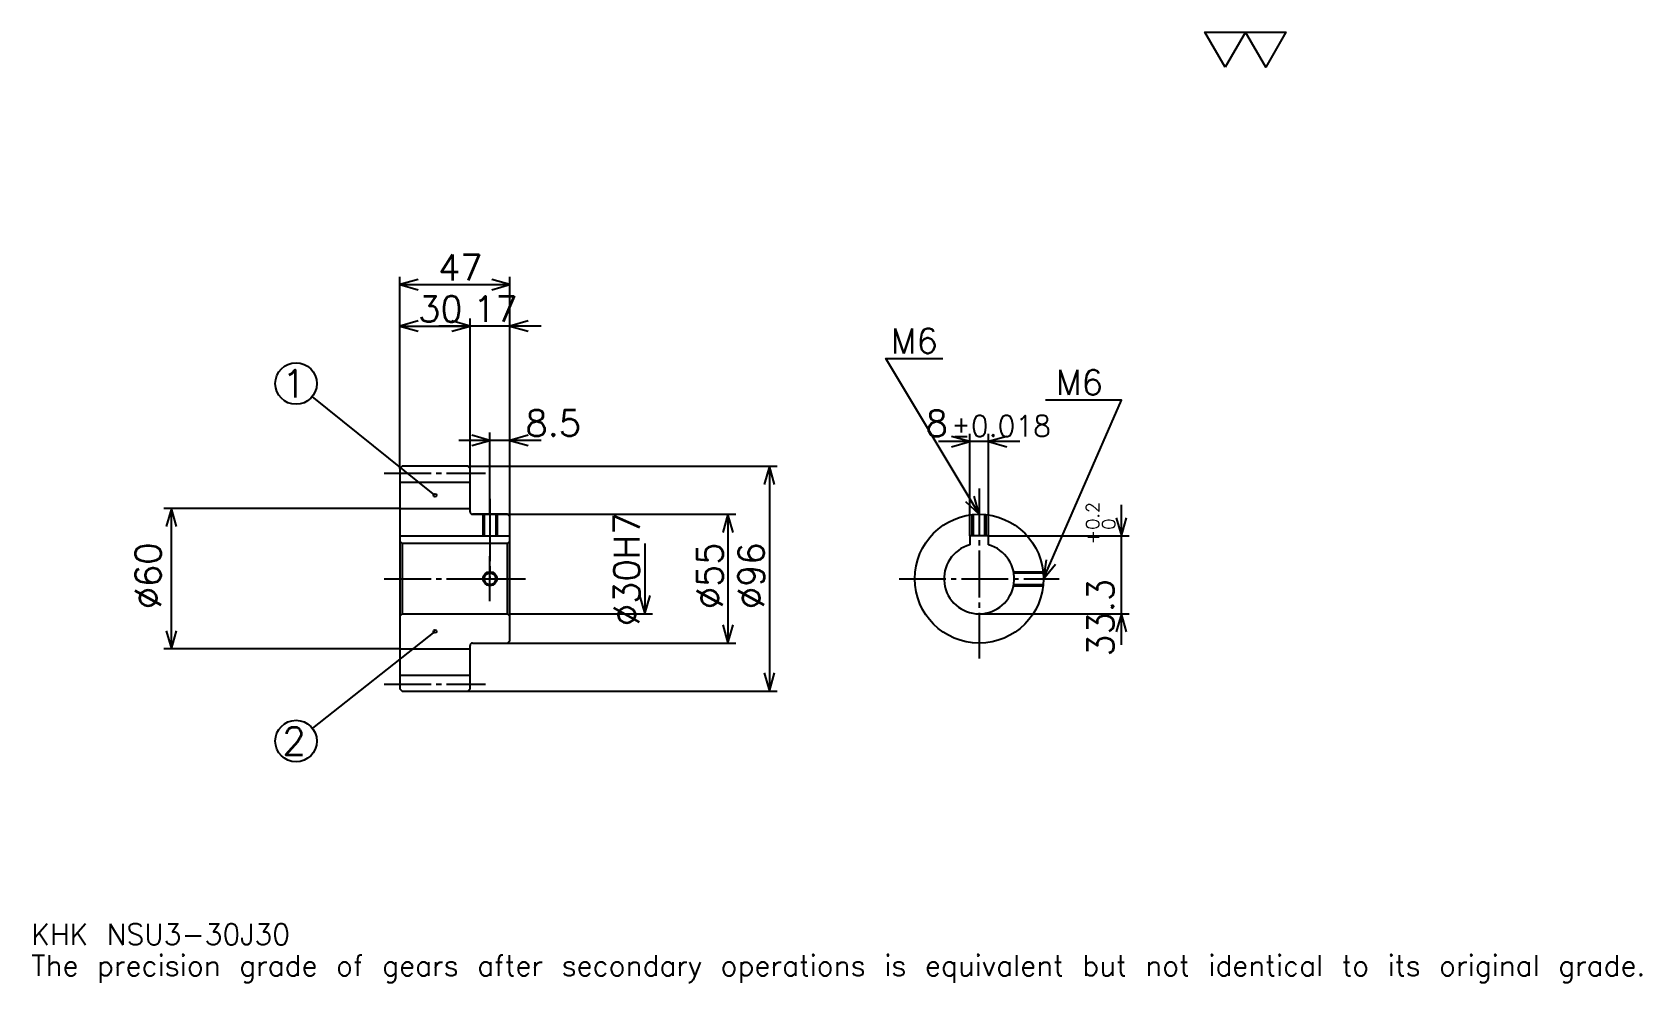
# Model space of a CAD drawing. Extents: x 23 to 710, y 8 to 414.
import ezdxf

# ---------------------------------------------------------------- set-up
doc = ezdxf.new("R2010")
doc.units = 0
doc.linetypes.add('DASHDOT', pattern=[26.608695, 19.956522, -2.217391, 2.217391, -2.217391])
doc.layers.get('0').update_dxf_attribs({"linetype": 'CONTINUOUS'})
doc.layers.add('DASHDOT', color=6, linetype='DASHDOT')
doc.styles.add('KANJI', font='TXT', dxfattribs={"bigfont": 'BIGFONT'})

msp = doc.modelspace()

# ---------------------------------------------------------------- linework, layer by layer
at = {"color": 5}
for p, q in [((179.608688, 228.717392), (179.608688, 309.652161)), ((226.608688, 228.717392), (226.608688, 309.652161)), ((179.608688, 306.32608), (226.608688, 306.32608)), ((209.608688, 228.717392), (209.608688, 291.913055)), ((179.608688, 288.586975), (209.608688, 288.586975)), ((239.91304, 288.586975), (196.304337, 288.586975)), ((194.608688, 216.342392), (142.172913, 258.50708)), ((218.108688, 228.717392), (218.108688, 243.130432)), ((423.065216, 199.017395), (423.065216, 242.58696)), ((431.065216, 199.017395), (431.065216, 242.58696)), ((239.91304, 239.804352), (204.804337, 239.804352)), ((444.369568, 239.260864), (409.760864, 239.260864)), ((179.608688, 227.717392), (179.608688, 228.717392)), ((208.608688, 228.717392), (226.608688, 228.717392)), ((209.608688, 227.717392), (209.608688, 228.717392)), ((218.108688, 208.217392), (218.108688, 228.717392)), ((218.108688, 208.217392), (218.108688, 228.717392)), ((226.608688, 228.717392), (340.804321, 228.717392)), ((226.608688, 207.217392), (226.608688, 228.717392)), ((337.478271, 228.717392), (337.478271, 132.717392)), ((179.608688, 210.717392), (78.717384, 210.717392)), ((82.043472, 150.717392), (82.043472, 210.717392)), ((210.608688, 208.217392), (226.608688, 208.217392)), ((226.608688, 208.217392), (323.065186, 208.217392)), ((319.739136, 208.217392), (319.739136, 153.217392)), ((487.826111, 152.41304), (487.826111, 212.321747)), ((284.260864, 195.717392), (284.260864, 165.717392)), ((431.065216, 199.017395), (491.152161, 199.017395)), ((226.608688, 165.717392), (287.586945, 165.717392)), ((427.065216, 165.717392), (491.152161, 165.717392)), ((194.608688, 158.217392), (142.222748, 116.865128)), ((210.608688, 153.217392), (226.608688, 153.217392)), ((226.608688, 153.217392), (323.065186, 153.217392)), ((179.608688, 150.717392), (78.717384, 150.717392)), ((208.608688, 132.717392), (226.608688, 132.717392)), ((226.608688, 132.717392), (340.804321, 132.717392))]:
    msp.add_line(p, q, dxfattribs=at)
at = {"color": 4}
for p, q in [((179.608688, 221.967392), (209.608688, 221.967392)), ((179.608688, 210.717392), (209.608688, 210.717392)), ((179.608688, 199.017395), (226.608688, 199.017395)), ((180.608688, 195.717392), (180.608688, 165.717392)), ((225.608688, 195.717392), (226.608688, 196.717392)), ((225.608688, 165.717392), (226.608688, 164.717392)), ((179.608688, 150.717392), (209.608688, 150.717392)), ((179.608688, 139.467392), (209.608688, 139.467392))]:
    msp.add_line(p, q, dxfattribs=at)
at = {"color": 7}
msp.add_lwpolyline([(532.173889, 399.130432), (523.526062, 414.119995), (558.117371, 414.119995), (549.469543, 399.130432), (540.821716, 414.119995), (532.173889, 399.130432)], dxfattribs=at)
at = {"color": 5}
for points in [[(187.369553, 308.543488), (179.608688, 306.32608), (187.369553, 304.108704)], [(218.847824, 304.108704), (226.608688, 306.32608), (218.847824, 308.543488)], [(187.369553, 290.804352), (179.608688, 288.586975), (187.369553, 286.369568)], [(201.847824, 286.369568), (209.608688, 288.586975), (201.847824, 290.804352)], [(201.847824, 286.369568), (209.608688, 288.586975), (201.847824, 290.804352)], [(234.369553, 290.804352), (226.608688, 288.586975), (234.369553, 286.369568)], [(427.065216, 208.217392), (387.152161, 274.739136), (411.543457, 274.739136)], [(454.565186, 180.717392), (487.82605, 257), (455.452148, 257)], [(210.347824, 237.58696), (218.108688, 239.804352), (210.347824, 242.021744)], [(234.369553, 242.021744), (226.608688, 239.804352), (234.369553, 237.58696)], [(415.304352, 237.043472), (423.065216, 239.260864), (415.304352, 241.478256)], [(438.826111, 241.478256), (431.065216, 239.260864), (438.826111, 237.043472)], [(339.695648, 220.956528), (337.478271, 228.717392), (335.260864, 220.956528)], [(421.170898, 213.731445), (427.065216, 208.217392), (424.973694, 216.013123)], [(84.260864, 202.956528), (82.043472, 210.717392), (79.82608, 202.956528)], [(321.956512, 200.456528), (319.739136, 208.217392), (317.521729, 200.456528)], [(485.608704, 206.778259), (487.826111, 199.017395), (490.043457, 206.778259)], [(455.634521, 188.717682), (454.565186, 180.717392), (459.699646, 186.945175)], [(282.043457, 173.478256), (284.260864, 165.717392), (286.478271, 173.478256)], [(490.043457, 157.956528), (487.826111, 165.717392), (485.608704, 157.956528)], [(79.82608, 158.478256), (82.043472, 150.717392), (84.260864, 158.478256)], [(317.521729, 160.978256), (319.739136, 153.217392), (321.956512, 160.978256)], [(335.260864, 140.478256), (337.478271, 132.717392), (339.695648, 140.478256)]]:
    msp.add_lwpolyline(points, dxfattribs=at)
at = {"color": 4}
for points in [[(209.608688, 209.217392), (209.608688, 227.717392), (208.608688, 228.717392), (180.608688, 228.717392), (179.608688, 227.717392), (179.608688, 164.717392)], [(210.608688, 153.217392), (225.608688, 153.217392), (226.608688, 154.217392), (226.608688, 207.217392), (225.608688, 208.217392), (210.608688, 208.217392)], [(215.108688, 208.217392), (215.108688, 199.017395)], [(215.648682, 208.217392), (215.648682, 199.017395)], [(220.568695, 208.217392), (220.568695, 199.017395)], [(221.108688, 208.217392), (221.108688, 199.017395)], [(424.065216, 199.017395), (424.065216, 208.053268)], [(424.605225, 199.017395), (424.605225, 208.107147)], [(429.525208, 199.017395), (429.525208, 208.107147)], [(430.065216, 199.017395), (430.065216, 208.053268)], [(179.608688, 164.717392), (180.608688, 165.717392), (225.608688, 165.717392), (225.608688, 195.717392), (180.608688, 195.717392), (179.608688, 196.717392)], [(431.065216, 195.174225), (431.065216, 199.017395), (423.065216, 199.017395), (423.065216, 195.174225)], [(441.762146, 183.717392), (454.401062, 183.717392)], [(441.862122, 183.177399), (454.454956, 183.177399)], [(441.762146, 177.717392), (454.401062, 177.717392)], [(441.862122, 178.257385), (454.454956, 178.257385)], [(179.608688, 164.717392), (179.608688, 133.717392), (180.608688, 132.717392), (208.608688, 132.717392), (209.608688, 133.717392), (209.608688, 152.217392)]]:
    msp.add_lwpolyline(points, dxfattribs=at)
at = {"color": 5}
for centre, radius in [((135.260864, 264.065216), 8.869565), ((194.608688, 216.342392), 0.665217), ((194.608688, 158.217392), 0.665217), ((135.260864, 111.369568), 8.869565)]:
    msp.add_circle(centre, radius, dxfattribs=at)
at = {"color": 4}
for centre, radius in [((427.065216, 180.717392), 27.5), ((218.108688, 180.717392), 2.46)]:
    msp.add_circle(centre, radius, dxfattribs=at)
at = {"color": 7}
msp.add_circle((218.108688, 180.717392), 3, dxfattribs=at)
at = {"color": 4}
for centre, radius, start, end in [((210.608688, 209.217392), 1, 180, 270), ((427.065216, 180.717392), 15, 105.466010323, 74.533989677), ((210.608688, 152.217392), 1, 90, 180)]:
    msp.add_arc(centre, radius, start, end, dxfattribs=at)
at = {"layer": 'DASHDOT', "color": 7}
for p, q in [((172.956512, 225.717392), (216.260864, 225.717392)), ((427.065216, 219.304352), (427.065216, 146.565216)), ((218.108688, 208.217392), (218.108688, 180.717392)), ((172.956512, 180.717392), (233.260864, 180.717392)), ((392.913025, 180.717392), (461.217407, 180.717392)), ((172.956512, 135.717392), (216.260864, 135.717392))]:
    msp.add_line(p, q, dxfattribs=at)
for points in [[(218.108688, 214.869568), (218.108688, 192.365219)], [(218.108688, 171.065216), (218.108688, 190.369568)], [(208.456512, 180.717392), (227.760864, 180.717392)]]:
    msp.add_lwpolyline(points, dxfattribs=at)

# ---------------------------------------------------------------- texts
at = {"color": 7, "style": 'KANJI'}
for s, height, p in [('47', 11.086957, (195.902161, 308.100006)), ('30', 11.086957, (187.402161, 290.36087)), ('17', 11.086957, (210.902161, 290.36087)), ('M6', 10.643479, (389.369568, 276.956512)), ('1', 11.826087, (129.347809, 258.152161)), ('M6', 10.643479, (459.886963, 259.217407)), ('8.5', 11.086957, (233.260864, 241.578262)), ('8', 11.086957, (404.179565, 241.478256)), ('%%p0.018', 8.869565, (415.154266, 241.478256)), ('2', 11.826087, (129.347809, 105.456528)), ('KHK NSU3-30J30', 8.869565, (22.173914, 24.391304)), ('The precision grade of gears after secondary operations is equivalent but not identical to its original grade.', 8.869565, (22.173914, 11.086957))]:
    msp.add_text(s, height=height, dxfattribs=at).set_placement(p)
for s, height, p in [('%%c30H7', 11.086957, (282.043457, 160.483704)), ('0.2', 5.543478, (478.291321, 201.621933)), ('+', 5.543478, (478.291321, 195.413239)), ('0', 5.543478, (485.165222, 201.621933)), ('%%c60', 11.086957, (77.608688, 167.690216)), ('%%c55', 11.086957, (317.521729, 167.690216)), ('%%c96', 11.086957, (335.260864, 167.690216)), ('33.3', 11.086957, (484.5, 147.4245))]:
    msp.add_text(s, height=height, rotation=90, dxfattribs=at).set_placement(p)

doc.saveas('drawing.dxf')
